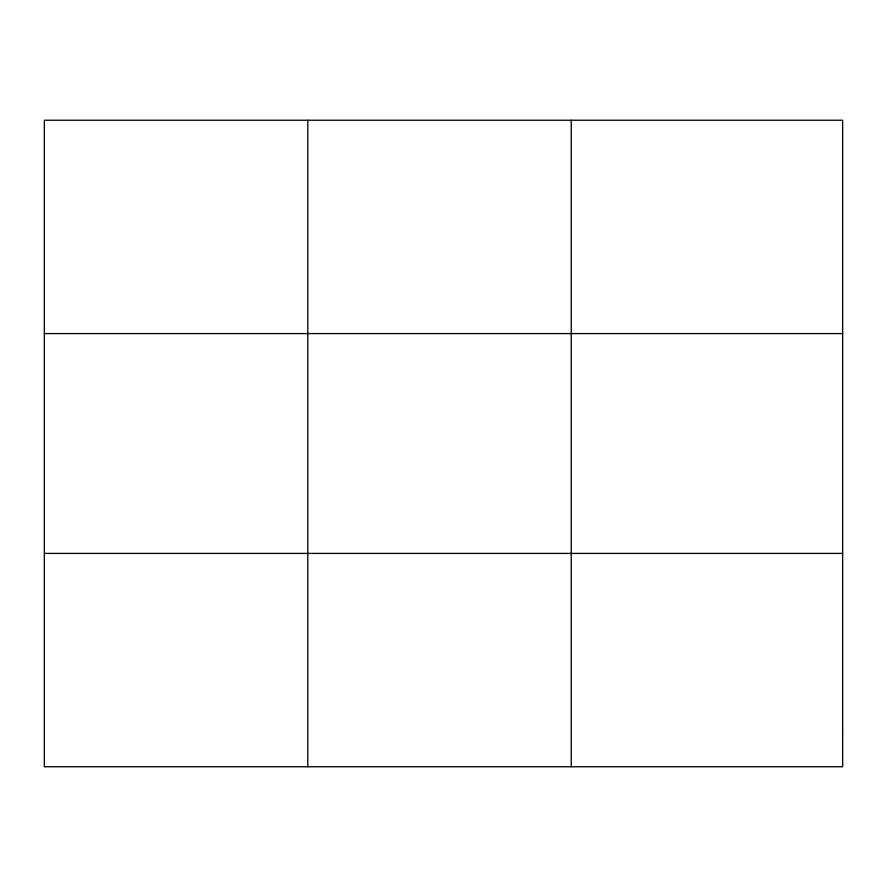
<?xml version="1.0" encoding="UTF-8"?>
<svg xmlns="http://www.w3.org/2000/svg" width="887" height="887" viewBox="0 0 887 887"><rect width="100%" height="100%" fill="white"/><g stroke="black" fill="none" stroke-linecap="round" stroke-linejoin="round"><path stroke-width="1.33" d="M307.789 766.756L307.789 120.244M571.228 766.756L571.228 120.244M44.35 333.59L842.65 333.59M44.35 553.41L842.65 553.41M842.65 731.198L842.65 766.756L44.35 766.756L44.35 120.244L842.65 120.244L842.65 731.198"/></g></svg>
